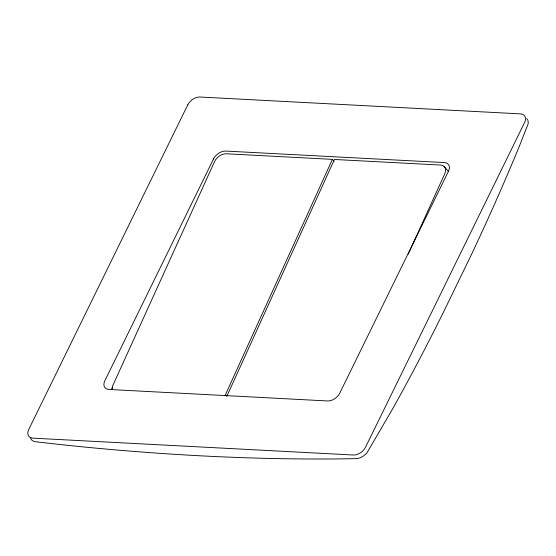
<?xml version="1.0" encoding="UTF-8"?>
<svg xmlns="http://www.w3.org/2000/svg" width="556" height="556" viewBox="0 0 556 556"><rect width="100%" height="100%" fill="white"/><g stroke="black" fill="none" stroke-linecap="round" stroke-linejoin="round"><path stroke-width="0.83" d="M225.076 395.573L332.398 159.357L226.285 153.776A10.077 6.721 -40.3 0 0 214.533 161.636L112.937 385.238A10.077 6.721 -40.3 0 0 112.124 389.436M226.751 396.47L334.434 159.468L440.554 165.049A10.077 6.721 -40.3 0 1 444.779 173.75L408.16 254.342M111.541 389.408L112.778 387.233M444.042 166.369L448.477 171.595M332.398 159.357L334.059 161.309M30.559 437.725A10.223 6.693 -28.1 0 0 35.674 441.777L56.615 444.154A2208.474 1006.061 26.1 0 0 337.304 458.929L356.174 458.644A10.223 5.602 -36.3 0 0 366.96 452.876L392.362 409.32A1903.181 1157.627 -87 0 0 446.239 306.474L471.127 255.218A1903.216 1157.648 -87 0 0 519.61 145.582L528.11 123.925A10.223 6.484 -47.5 0 0 526.678 118.63M187.789 104.806L28.724 429.503A10.279 6.686 -37.9 0 0 32.846 438.149L353.345 455.017A10.286 6.686 -37.9 0 0 365.521 447.226L524.586 122.528A10.279 6.686 -37.9 0 0 520.465 113.876L199.965 97.015A10.279 6.686 -37.9 0 0 187.789 104.806M213.56 158.863L104.827 380.804A10.279 6.686 -37.9 0 0 108.955 389.457L327.574 400.959A10.279 6.686 -37.9 0 0 339.751 393.168L448.483 171.22A10.279 6.686 -37.9 0 0 444.355 162.574L225.736 151.072A10.279 6.686 -37.9 0 0 213.56 158.863"/></g></svg>
